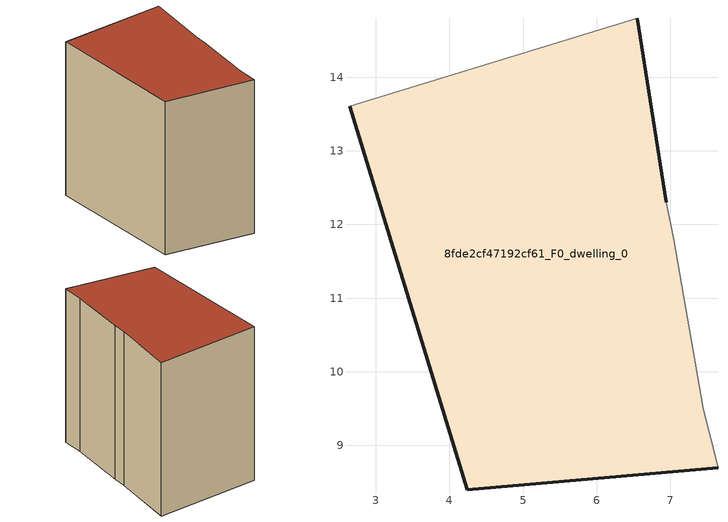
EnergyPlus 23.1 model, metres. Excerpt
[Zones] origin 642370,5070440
8fde2cf47192cf61_F0_dwelling_0
 floor ground (EU_floor_Construction): 6.55,14.8 6.95,12.3 7.05,11.8 7.45,9.5 7.65,8.7 4.24,8.4 2.64,13.6 z0
 wall outside (EU_wall_Construction): 6.95,12.3 6.55,14.8 / 2.64,13.6 4.24,8.4 7.65,8.7 z0:6
 wall adiabatic (EU_wall_Construction): 7.65,8.7 7.45,9.5 7.05,11.8 6.95,12.3 / 6.55,14.8 2.64,13.6 z0:6
 roof outside (EU_roof_Construction): 7.65,8.7 7.45,9.5 7.05,11.8 6.95,12.3 6.55,14.8 2.64,13.6 4.24,8.4 z6
[Building]
EU S2 Campaign: North Axis=0; Terrain=City; Solar Distribution=FullExterior
[Site:Location]
Lyon-Bron: Latitude=45.75; Longitude=5; Time Zone=1; Elevation=198
[SizingPeriod:WeatherFileDays]
AnnualSizingPeriod: Begin Month=1; Begin Day of Month=1; End Month=12; End Day of Month=31; Day of Week for Start Day=Monday; Use Weather File Daylight Saving Period=No; Use Weather File Rain and Snow Indicators=No
[MATERIAL]
EU_InternalMass_Material: Roughness=MediumRough; Thickness=0.1; Conductivity=1; Density=1800; Specific Heat=900; Thermal Absorptance=0.9; Solar Absorptance=0.7; Visible Absorptance=0.7
[MATERIAL:NOMASS] Roughness=MediumRough; Thermal Absorptance=0.9; Solar Absorptance=0.7; Visible Absorptance=0.7
Name | Thermal Resistance
EU_wall_NoMass | 0.503714
EU_roof_NoMass | 0.959371
EU_floor_NoMass | 0.347222
[CONSTRUCTION]
EU_wall_Construction: EU_wall_NoMass
EU_roof_Construction: EU_roof_NoMass
EU_floor_Construction: EU_floor_NoMass
EU_InternalMass_Construction: EU_InternalMass_Material
[ZONE]
8fde2cf47192cf61_F0_dwelling_0: Type=1; Multiplier=1; Ceiling Height=autocalculate; Volume=128.678; Floor Area=autocalculate; Part of Total Floor Area=Yes
[INTERNALMASS]
8fde2cf47192cf61_F0_dwelling_0_EU_InternalMass: Construction=EU_InternalMass_Construction; Zone or ZoneList=8fde2cf47192cf61_F0_dwelling_0; Surface Area=21.4463
[OTHEREQUIPMENT]
EU_Step8_InternalGain_8fde2cf47192cf61_F0_dwelling_0_f000: Fuel Type=Electricity; Zone or ZoneList or Space or SpaceList=8fde2cf47192cf61_F0_dwelling_0; Schedule=EU_Step8_GainSchedule_8fde2cf47192cf61_F0_dwelling_0_f000; Design Level Calculation Method=Watts/Area; Power per Zone Floor Area=1; Fraction Latent=0; Fraction Radiant=0; Fraction Lost=0; Carbon Dioxide Generation Rate=0; EndUse Subcategory=EU_Step8_InternalGains
[ZONEVENTILATION:DESIGNFLOWRATE]
EU_ConstantAir_8fde2cf47192cf61_F0_dwelling_0: Zone or ZoneList or Space or SpaceList=8fde2cf47192cf61_F0_dwelling_0; Schedule=EU_AlwaysOn; Design Flow Rate Calculation Method=AirChanges/Hour; Air Changes per Hour=0.64; Ventilation Type=Natural; Fan Pressure Rise=0; Fan Total Efficiency=1; Constant Term Coefficient=1; Temperature Term Coefficient=0; Velocity Term Coefficient=0; Velocity Squared Term Coefficient=0; Minimum Indoor Temperature=-100; Maximum Indoor Temperature=100; Delta Temperature=-100; Minimum Outdoor Temperature=-100; Maximum Outdoor Temperature=100; Maximum Wind Speed=40
[HVACTEMPLATE:THERMOSTAT]
EU_HeatOnly_8fde2cf47192cf61_F0_dwelling_0: Constant Heating Setpoint=20; Constant Cooling Setpoint=50
[HVACTEMPLATE:ZONE:IDEALLOADSAIRSYSTEM]
8fde2cf47192cf61_F0_dwelling_0: Template Thermostat=EU_HeatOnly_8fde2cf47192cf61_F0_dwelling_0; System Availability Schedule=EU_AlwaysOn; Maximum Heating Supply Air Temperature=50; Minimum Cooling Supply Air Temperature=13; Maximum Heating Supply Air Humidity Ratio=0.0156; Minimum Cooling Supply Air Humidity Ratio=0.0077; Heating Limit=NoLimit; Cooling Limit=NoLimit; Heating Availability Schedule=EU_AlwaysOn; Cooling Availability Schedule=EU_CoolingOff; Dehumidification Control Type=ConstantSensibleHeatRatio; Cooling Sensible Heat Ratio=0.7; Dehumidification Setpoint=60; Humidification Control Type=None; Humidification Setpoint=30; Outdoor Air Method=None; Outdoor Air Flow Rate per Person=0.00944; Outdoor Air Flow Rate per Zone Floor Area=0; Outdoor Air Flow Rate per Zone=0; Demand Controlled Ventilation Type=None; Outdoor Air Economizer Type=NoEconomizer; Heat Recovery Type=None; Sensible Heat Recovery Effectiveness=0.7; Latent Heat Recovery Effectiveness=0.65
[SIZING:ZONE]
8fde2cf47192cf61_F0_dwelling_0: Zone Cooling Design Supply Air Temperature Input Method=SupplyAirTemperature; Zone Cooling Design Supply Air Temperature=13; Zone Heating Design Supply Air Temperature Input Method=SupplyAirTemperature; Zone Heating Design Supply Air Temperature=50; Zone Cooling Design Supply Air Humidity Ratio=0.008; Zone Heating Design Supply Air Humidity Ratio=0.008; Cooling Design Air Flow Method=DesignDay; Cooling Design Air Flow Rate=0; Cooling Minimum Air Flow per Zone Floor Area=0.000762; Cooling Minimum Air Flow=0; Cooling Minimum Air Flow Fraction=0.2; Heating Design Air Flow Method=DesignDay; Heating Design Air Flow Rate=0; Heating Maximum Air Flow per Zone Floor Area=0.002032; Heating Maximum Air Flow=0.141576; Heating Maximum Air Flow Fraction=0.3; Account for Dedicated Outdoor Air System=No; Dedicated Outdoor Air System Control Strategy=NeutralSupplyAir; Dedicated Outdoor Air Low Setpoint Temperature for Design=autosize; Dedicated Outdoor Air High Setpoint Temperature for Design=autosize; Zone Load Sizing Method=Sensible Load Only No Latent Load; Zone Latent Cooling Design Supply Air Humidity Ratio Input Method=HumidityRatioDifference; Zone Cooling Design Supply Air Humidity Ratio Difference=0.005; Zone Latent Heating Design Supply Air Humidity Ratio Input Method=HumidityRatioDifference; Zone Humidification Design Supply Air Humidity Ratio Difference=0.005
[SCHEDULE:CONSTANT]
Name | Hourly Value
EU_AlwaysOn | 1
EU_CoolingOff | 0
[SCHEDULE:FILE]
EU_Step8_GainSchedule_8fde2cf47192cf61_F0_dwelling_0_f000: File=../../schedules/8fde2cf47192cf61/8fde2cf47192cf61_F0_dwelling_0_f000_gain.csv; Column Number=1; Rows to Skip at Top=0; Number of Hours of Data=8760; Column Separator=Comma; Interpolate to Timestep=No; Minutes per Item=60; Adjust Schedule for Daylight Savings=Yes
